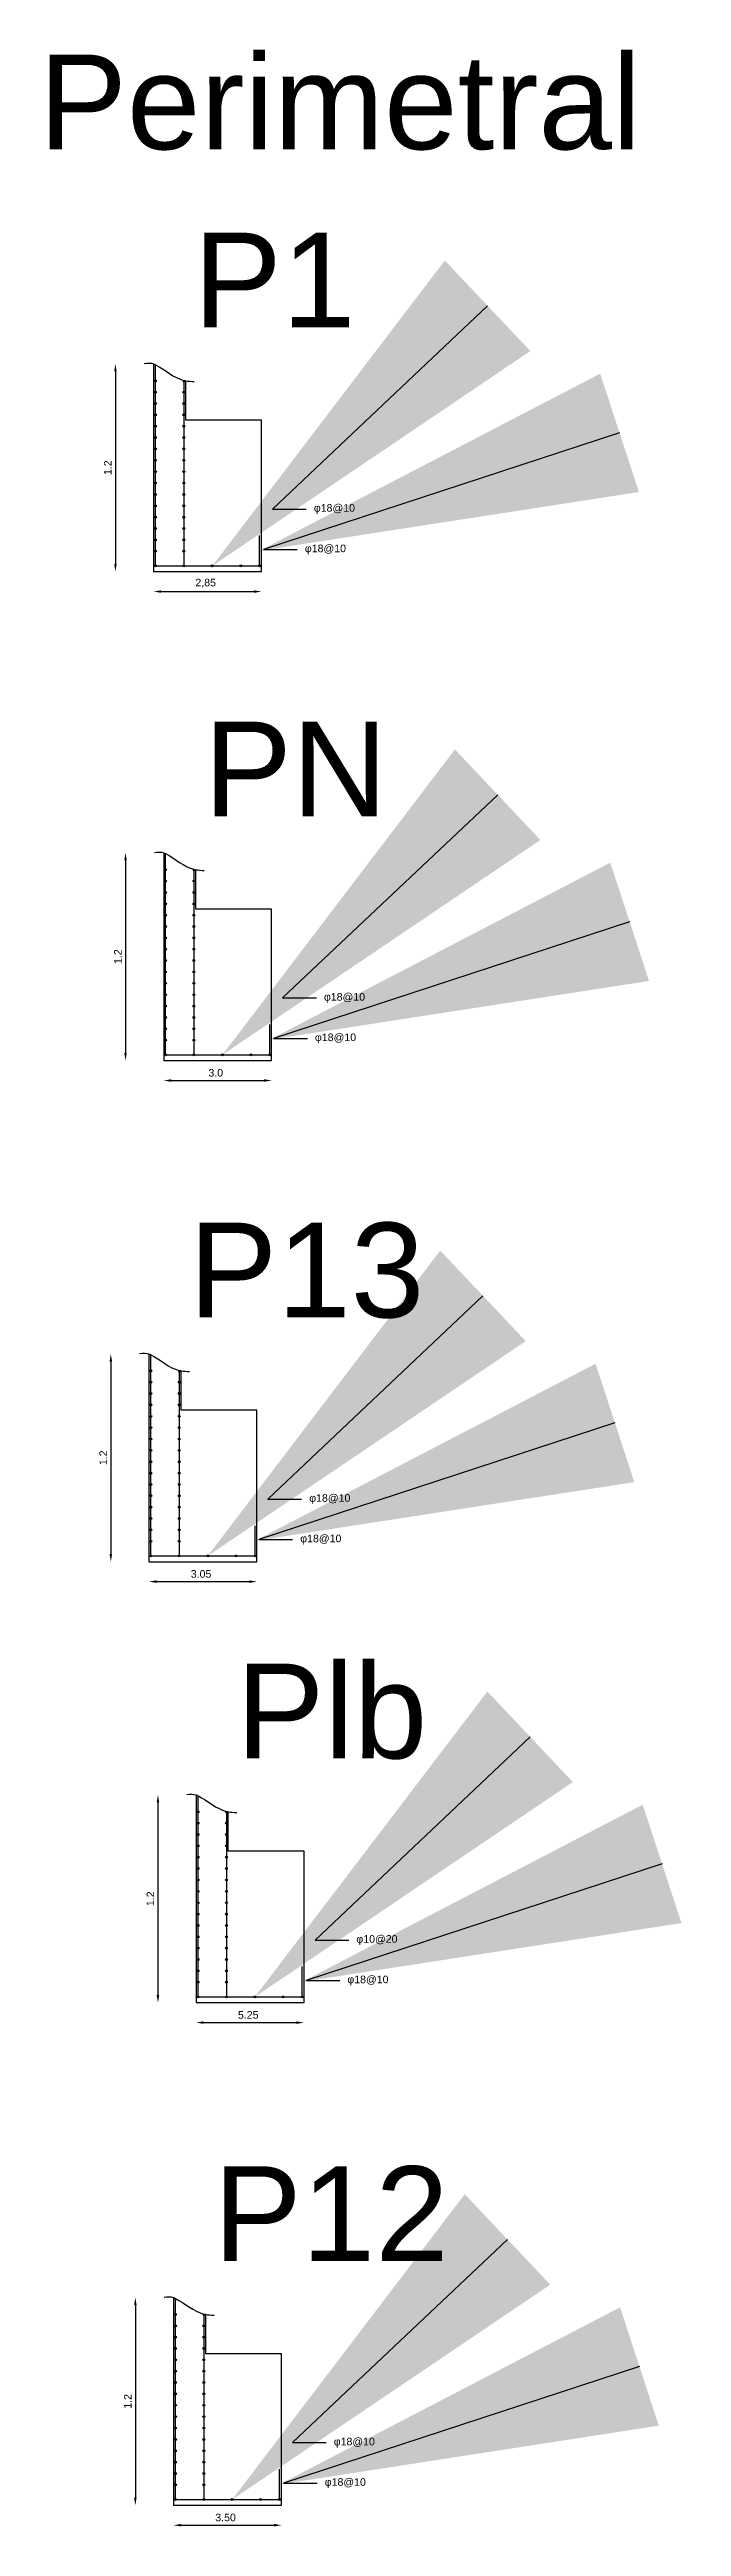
# Model space of a CAD drawing. Header units: millimetres. Extents: x 0 to 225, y -56 to 68.
# Drawn here: x 98.9 to 115.6, y 2.5 to 67.9 of the extents above; entities that cross this region are included whole.
import ezdxf
from ezdxf import colors
from ezdxf.entities.mleader import LeaderData, LeaderLine
from ezdxf.math import Vec2, Vec3

# ---------------------------------------------------------------- set-up
doc = ezdxf.new("R2010")
doc.units = ezdxf.units.MM
for name, color, linetype in [('anotaciones', 7, 'Continuous'), ('enfierradura', 90, 'Continuous'), ('Fundaciones', 6, 'Continuous')]:
    doc.layers.add(name, color=color, linetype=linetype)
doc.styles.get("Standard").update_dxf_attribs({"font": 'arial.ttf'})
doc.dimstyles.new('ISO-25', dxfattribs={"dimtxt": 2.5, "dimasz": 2.5, "dimexe": 1.25, "dimexo": 0.625, "dimtad": 1, "dimtxsty": 'Standard', "dimcen": 2.5, "dimadec": 0, "dimazin": 0, "dimtfac": 1, "dimtmove": 0, "dimatfit": 3, "dimfxl": 1, "dimarcsym": 0})

# ---------------------------------------------------------------- blocks, each defined once
blk = doc.blocks.new('*D8')
at = {"layer": 'anotaciones', "color": 0, "lineweight": -2, "transparency": 16777216}
blk.add_line((101.8416813725759, 53.56929741317037), (104.2916813725759, 53.56929741317037), dxfattribs=at)
at = {"layer": 'anotaciones', "color": 0, "transparency": 16777216}
for points in [[(101.8416813725759, 53.60263074650371), (101.8416813725759, 53.53596407983704), (101.6416813725759, 53.56929741317037)], [(104.2916813725759, 53.60263074650371), (104.2916813725759, 53.53596407983704), (104.4916813725759, 53.56929741317037)]]:
    blk.add_solid(points, dxfattribs=at)
at = {"layer": 'anotaciones', "color": 0, "transparency": 16777216, "insert": (103.0168389247131, 53.78948840907761), "char_height": 0.2, "attachment_point": 5}
blk.add_mtext('2,85', dxfattribs=at)
blk = doc.blocks.new('*D9')
at = {"layer": 'anotaciones', "color": 0, "lineweight": -2, "transparency": 16777216}
blk.add_line((100.634032720881, 59.38026657663215), (100.634032720881, 54.29627659710171), dxfattribs=at)
at = {"layer": 'anotaciones', "color": 0, "transparency": 16777216}
for points in [[(100.6006993875476, 59.38026657663215), (100.6673660542143, 59.38026657663215), (100.634032720881, 59.58026657663216)], [(100.6006993875476, 54.29627659710171), (100.6673660542143, 54.29627659710171), (100.634032720881, 54.09627659710171)]]:
    blk.add_solid(points, dxfattribs=at)
at = {"layer": 'anotaciones', "color": 0, "transparency": 16777216, "insert": (100.4336234439369, 56.83827158686689), "char_height": 0.2, "attachment_point": 5, "rotation": 90}
blk.add_mtext('1.2', dxfattribs=at)
blk = doc.blocks.new('*D28')
at = {"layer": 'anotaciones', "color": 0, "lineweight": -2, "transparency": 16777216}
blk.add_line((102.1085525183421, 40.66227906404137), (104.5585525183421, 40.66227906404137), dxfattribs=at)
at = {"layer": 'anotaciones', "color": 0, "transparency": 16777216}
for points in [[(102.1085525183421, 40.6956123973747), (102.1085525183421, 40.62894573070804), (101.9085525183421, 40.66227906404137)], [(104.5585525183421, 40.6956123973747), (104.5585525183421, 40.62894573070804), (104.7585525183421, 40.66227906404137)]]:
    blk.add_solid(points, dxfattribs=at)
at = {"layer": 'anotaciones', "color": 0, "transparency": 16777216, "insert": (103.2837100704793, 40.86446187440972), "char_height": 0.2, "attachment_point": 5}
blk.add_mtext('3.0', dxfattribs=at)
blk = doc.blocks.new('*D29')
at = {"layer": 'anotaciones', "color": 0, "lineweight": -2, "transparency": 16777216}
blk.add_line((100.9009038666472, 46.47324822750313), (100.9009038666472, 41.38925824797269), dxfattribs=at)
at = {"layer": 'anotaciones', "color": 0, "transparency": 16777216}
for points in [[(100.8675705333139, 46.47324822750313), (100.9342371999805, 46.47324822750313), (100.9009038666472, 46.67324822750314)], [(100.8675705333139, 41.38925824797269), (100.9342371999805, 41.38925824797269), (100.9009038666472, 41.18925824797269)]]:
    blk.add_solid(points, dxfattribs=at)
at = {"layer": 'anotaciones', "color": 0, "transparency": 16777216, "insert": (100.7004945897031, 43.93125323773788), "char_height": 0.2, "attachment_point": 5, "rotation": 90}
blk.add_mtext('1.2', dxfattribs=at)
blk = doc.blocks.new('*D32')
at = {"layer": 'anotaciones', "color": 0, "lineweight": -2, "transparency": 16777216}
blk.add_line((101.7201374401799, 27.43309738201717), (104.1701374401799, 27.43309738201717), dxfattribs=at)
at = {"layer": 'anotaciones', "color": 0, "transparency": 16777216}
for points in [[(101.7201374401799, 27.4664307153505), (101.7201374401799, 27.39976404868383), (101.5201374401799, 27.43309738201717)], [(104.1701374401799, 27.4664307153505), (104.1701374401799, 27.39976404868383), (104.3701374401799, 27.43309738201717)]]:
    blk.add_solid(points, dxfattribs=at)
at = {"layer": 'anotaciones', "color": 0, "transparency": 16777216, "insert": (102.895294992317, 27.63528019238552), "char_height": 0.2, "attachment_point": 5}
blk.add_mtext('3.05', dxfattribs=at)
blk = doc.blocks.new('*D33')
at = {"layer": 'anotaciones', "color": 0, "lineweight": -2, "transparency": 16777216}
blk.add_line((100.512488788485, 33.24406654547893), (100.512488788485, 28.16007656594848), dxfattribs=at)
at = {"layer": 'anotaciones', "color": 0, "transparency": 16777216}
for points in [[(100.4791554551517, 33.24406654547893), (100.5458221218183, 33.24406654547893), (100.512488788485, 33.44406654547893)], [(100.4791554551517, 28.16007656594848), (100.5458221218183, 28.16007656594848), (100.512488788485, 27.96007656594848)]]:
    blk.add_solid(points, dxfattribs=at)
at = {"layer": 'anotaciones', "color": 0, "transparency": 16777216, "insert": (100.3120795115409, 30.70207155571367), "char_height": 0.2, "attachment_point": 5, "rotation": 90}
blk.add_mtext('1.2', dxfattribs=at)
blk = doc.blocks.new('*D36')
at = {"layer": 'anotaciones', "color": 0, "lineweight": -2, "transparency": 16777216}
blk.add_line((102.9648826059237, 15.79241556254831), (105.4148826059237, 15.79241556254831), dxfattribs=at)
at = {"layer": 'anotaciones', "color": 0, "transparency": 16777216}
for points in [[(102.9648826059237, 15.82574889588165), (102.9648826059237, 15.75908222921498), (102.7648826059237, 15.79241556254831)], [(105.4148826059237, 15.82574889588165), (105.4148826059237, 15.75908222921498), (105.6148826059237, 15.79241556254831)]]:
    blk.add_solid(points, dxfattribs=at)
at = {"layer": 'anotaciones', "color": 0, "transparency": 16777216, "insert": (104.1400401580608, 15.99453016009265), "char_height": 0.2, "attachment_point": 5}
blk.add_mtext('5.25', dxfattribs=at)
blk = doc.blocks.new('*D37')
at = {"layer": 'anotaciones', "color": 0, "lineweight": -2, "transparency": 16777216}
blk.add_line((101.7572339542288, 21.60338472601007), (101.7572339542288, 16.51939474647962), dxfattribs=at)
at = {"layer": 'anotaciones', "color": 0, "transparency": 16777216}
for points in [[(101.7239006208954, 21.60338472601007), (101.7905672875621, 21.60338472601007), (101.7572339542288, 21.80338472601007)], [(101.7239006208954, 16.51939474647962), (101.7905672875621, 16.51939474647962), (101.7572339542288, 16.31939474647962)]]:
    blk.add_solid(points, dxfattribs=at)
at = {"layer": 'anotaciones', "color": 0, "transparency": 16777216, "insert": (101.5568246772847, 19.06138973624482), "char_height": 0.2, "attachment_point": 5, "rotation": 90}
blk.add_mtext('1.2', dxfattribs=at)
blk = doc.blocks.new('*D40')
at = {"layer": 'anotaciones', "color": 0, "lineweight": -2, "transparency": 16777216}
blk.add_line((102.3674320891007, 2.524604691006658), (104.8174320891007, 2.524604691006658), dxfattribs=at)
at = {"layer": 'anotaciones', "color": 0, "transparency": 16777216}
for points in [[(102.3674320891007, 2.557938024339991), (102.3674320891007, 2.491271357673325), (102.1674320891007, 2.524604691006658)], [(104.8174320891007, 2.557938024339991), (104.8174320891007, 2.491271357673325), (105.0174320891007, 2.524604691006658)]]:
    blk.add_solid(points, dxfattribs=at)
at = {"layer": 'anotaciones', "color": 0, "transparency": 16777216, "insert": (103.5425896412379, 2.726787501375008), "char_height": 0.2, "attachment_point": 5}
blk.add_mtext('3.50', dxfattribs=at)
blk = doc.blocks.new('*D41')
at = {"layer": 'anotaciones', "color": 0, "lineweight": -2, "transparency": 16777216}
blk.add_line((101.1597834374058, 8.335573854468414), (101.1597834374058, 3.251583874937963), dxfattribs=at)
at = {"layer": 'anotaciones', "color": 0, "transparency": 16777216}
for points in [[(101.1264501040725, 8.335573854468414), (101.1931167707392, 8.335573854468414), (101.1597834374058, 8.535573854468414)], [(101.1264501040725, 3.251583874937963), (101.1931167707392, 3.251583874937963), (101.1597834374058, 3.051583874937963)]]:
    blk.add_solid(points, dxfattribs=at)
at = {"layer": 'anotaciones', "color": 0, "transparency": 16777216, "insert": (100.9593741604617, 5.793578864703158), "char_height": 0.2, "attachment_point": 5, "rotation": 90}
blk.add_mtext('1.2', dxfattribs=at)

msp = doc.modelspace()

# ---------------------------------------------------------------- linework, layer by layer
at = {"layer": 'enfierradura'}
for points in [[(101.6916813725759, 54.24640502143723), (101.6916813725759, 59.5575498174276)], [(102.4416813725759, 59.14434266038968), (102.4416813725759, 54.24640502143723)], [(101.6916813725759, 54.24640502143723), (104.4416813725759, 54.24640502143723), (104.4416813725759, 55.04640502143722)], [(101.9585525183421, 41.33938667230822), (101.9585525183421, 46.6505314682986)], [(102.7085525183421, 46.23732431126068), (102.7085525183421, 41.33938667230822)], [(101.9585525183421, 41.33938667230822), (104.7085525183421, 41.33938667230822), (104.7085525183421, 42.13938667230822)], [(101.5701374401799, 28.11020499028402), (101.5701374401799, 33.42134978627439)], [(102.3201374401799, 33.00814262923647), (102.3201374401799, 28.11020499028402)], [(101.5701374401799, 28.11020499028402), (104.3201374401799, 28.11020499028402), (104.3201374401799, 28.91020499028402)], [(102.8148826059237, 16.46952317081517), (102.8148826059237, 21.78066796680554)], [(103.5648826059237, 21.36746080976762), (103.5648826059237, 16.46952317081517)], [(102.8148826059237, 16.46952317081517), (105.5648826059237, 16.46952317081517), (105.5648826059237, 17.26952317081516)], [(102.2174320891007, 3.20171229927351), (102.2174320891007, 8.512857095263882)], [(102.9674320891007, 8.099649938225966), (102.9674320891007, 3.20171229927351)], [(102.2174320891007, 3.20171229927351), (104.9674320891007, 3.20171229927351), (104.9674320891007, 4.001712299273507)]]:
    msp.add_lwpolyline(points, dxfattribs=at)
for centre in [(101.6916813725759, 59.13434266038968), (101.6916813725759, 58.83434266038969), (102.4416813725759, 58.83434266038969), (101.6916813725759, 58.53434266038969), (101.6916813725759, 58.23434266038969), (102.4416813725759, 58.53434266038969), (102.4416813725759, 58.23434266038969), (101.6916813725759, 57.9343426603897), (101.6916813725759, 57.6343426603897), (102.4416813725759, 57.9343426603897), (102.4416813725759, 57.6343426603897), (101.6916813725759, 57.3343426603897), (101.6916813725759, 57.0343426603897), (102.4416813725759, 57.3343426603897), (102.4416813725759, 57.0343426603897), (101.6916813725759, 56.73434266038971), (101.6916813725759, 56.43434266038971), (102.4416813725759, 56.73434266038971), (102.4416813725759, 56.43434266038971), (101.6916813725759, 56.13434266038971), (101.6916813725759, 55.83434266038972), (102.4416813725759, 56.13434266038971), (102.4416813725759, 55.83434266038972), (101.6916813725759, 55.53434266038972), (101.6916813725759, 55.23434266038972), (101.6916813725759, 54.93434266038972), (102.4416813725759, 55.53434266038972), (102.4416813725759, 55.23434266038972), (102.4416813725759, 54.93434266038972), (101.6916813725759, 54.63434266038973), (101.6916813725759, 54.24640502143723), (102.4416813725759, 54.63434266038973), (102.4416813725759, 54.24640502143723), (103.1916813725759, 54.24640502143723), (103.9416813725759, 54.24640502143723), (104.4416813725759, 54.24640502143723), (101.9585525183421, 46.22732431126068), (101.9585525183421, 45.92732431126068), (102.7085525183421, 45.92732431126068), (101.9585525183421, 45.62732431126069), (101.9585525183421, 45.32732431126069), (102.7085525183421, 45.62732431126069), (102.7085525183421, 45.32732431126069), (101.9585525183421, 45.02732431126069), (101.9585525183421, 44.72732431126069), (102.7085525183421, 45.02732431126069), (102.7085525183421, 44.72732431126069), (101.9585525183421, 44.4273243112607), (101.9585525183421, 44.1273243112607), (101.9585525183421, 43.8273243112607), (102.7085525183421, 44.4273243112607), (102.7085525183421, 44.1273243112607), (102.7085525183421, 43.8273243112607), (101.9585525183421, 43.52732431126071), (101.9585525183421, 43.22732431126071), (102.7085525183421, 43.52732431126071), (102.7085525183421, 43.22732431126071), (101.9585525183421, 42.92732431126071), (101.9585525183421, 42.62732431126071), (102.7085525183421, 42.92732431126071), (102.7085525183421, 42.62732431126071), (101.9585525183421, 42.32732431126072), (101.9585525183421, 42.02732431126072), (102.7085525183421, 42.32732431126072), (102.7085525183421, 42.02732431126072), (101.9585525183421, 41.72732431126072), (101.9585525183421, 41.33938667230822), (102.7085525183421, 41.72732431126072), (102.7085525183421, 41.33938667230822), (103.4585525183421, 41.33938667230822), (104.2085525183421, 41.33938667230822), (104.7085525183421, 41.33938667230822), (101.5701374401799, 32.99814262923648), (101.5701374401799, 32.69814262923648), (102.3201374401799, 32.69814262923648), (101.5701374401799, 32.39814262923648), (101.5701374401799, 32.09814262923648), (102.3201374401799, 32.39814262923648), (102.3201374401799, 32.09814262923648), (101.5701374401799, 31.79814262923649), (101.5701374401799, 31.49814262923649), (102.3201374401799, 31.79814262923649), (102.3201374401799, 31.49814262923649), (101.5701374401799, 31.19814262923649), (101.5701374401799, 30.8981426292365), (102.3201374401799, 31.19814262923649), (102.3201374401799, 30.8981426292365), (101.5701374401799, 30.5981426292365), (101.5701374401799, 30.2981426292365), (102.3201374401799, 30.5981426292365), (102.3201374401799, 30.2981426292365), (101.5701374401799, 29.9981426292365), (101.5701374401799, 29.69814262923651), (102.3201374401799, 29.9981426292365), (102.3201374401799, 29.69814262923651), (101.5701374401799, 29.39814262923651), (101.5701374401799, 29.09814262923651), (101.5701374401799, 28.79814262923652), (102.3201374401799, 29.39814262923651), (102.3201374401799, 29.09814262923651), (102.3201374401799, 28.79814262923652), (101.5701374401799, 28.49814262923652), (101.5701374401799, 28.11020499028402), (102.3201374401799, 28.49814262923652), (102.3201374401799, 28.11020499028402), (103.0701374401799, 28.11020499028402), (103.8201374401799, 28.11020499028402), (104.3201374401799, 28.11020499028402), (102.8148826059237, 21.35746080976762), (102.8148826059237, 21.05746080976763), (103.5648826059237, 21.05746080976763), (102.8148826059237, 20.75746080976763), (102.8148826059237, 20.45746080976763), (103.5648826059237, 20.75746080976763), (103.5648826059237, 20.45746080976763), (102.8148826059237, 20.15746080976763), (102.8148826059237, 19.85746080976764), (103.5648826059237, 20.15746080976763), (103.5648826059237, 19.85746080976764), (102.8148826059237, 19.55746080976764), (102.8148826059237, 19.25746080976764), (102.8148826059237, 18.95746080976765), (103.5648826059237, 19.55746080976764), (103.5648826059237, 19.25746080976764), (103.5648826059237, 18.95746080976765), (102.8148826059237, 18.65746080976765), (102.8148826059237, 18.35746080976765), (103.5648826059237, 18.65746080976765), (103.5648826059237, 18.35746080976765), (102.8148826059237, 18.05746080976765), (102.8148826059237, 17.75746080976766), (103.5648826059237, 18.05746080976765), (103.5648826059237, 17.75746080976766), (102.8148826059237, 17.45746080976766), (102.8148826059237, 17.15746080976766), (103.5648826059237, 17.45746080976766), (103.5648826059237, 17.15746080976766), (102.8148826059237, 16.85746080976767), (102.8148826059237, 16.46952317081517), (103.5648826059237, 16.85746080976767), (103.5648826059237, 16.46952317081517), (104.3148826059237, 16.46952317081517), (105.0648826059237, 16.46952317081517), (105.5648826059237, 16.46952317081517), (102.2174320891007, 8.089649938225968), (102.2174320891007, 7.789649938225971), (102.2174320891007, 7.489649938225973), (102.2174320891007, 7.189649938225976), (102.9674320891007, 7.789649938225971), (102.9674320891007, 7.489649938225973), (102.9674320891007, 7.189649938225976), (102.2174320891007, 6.889649938225979), (102.2174320891007, 6.589649938225982), (102.9674320891007, 6.889649938225979), (102.9674320891007, 6.589649938225982), (102.2174320891007, 6.289649938225985), (102.2174320891007, 5.989649938225988), (102.9674320891007, 6.289649938225985), (102.9674320891007, 5.989649938225988), (102.2174320891007, 5.68964993822599), (102.2174320891007, 5.389649938225993), (102.9674320891007, 5.68964993822599), (102.9674320891007, 5.389649938225993), (102.2174320891007, 5.089649938225996), (102.2174320891007, 4.789649938225999), (102.9674320891007, 5.089649938225996), (102.9674320891007, 4.789649938225999), (102.2174320891007, 4.489649938226002), (102.2174320891007, 4.189649938226005), (102.9674320891007, 4.489649938226002), (102.9674320891007, 4.189649938226005), (102.2174320891007, 3.889649938226007), (102.2174320891007, 3.58964993822601), (102.9674320891007, 3.889649938226007), (102.9674320891007, 3.58964993822601), (102.2174320891007, 3.20171229927351), (102.9674320891007, 3.20171229927351), (103.7174320891007, 3.20171229927351), (104.4674320891007, 3.20171229927351), (104.9674320891007, 3.20171229927351)]:
    msp.add_circle(centre, 0.025, dxfattribs=at)
for centre, start, end in [((102.4416813725759, 59.13434266038968), 143.1842767668888, 10.81458531462961), ((102.7085525183421, 46.22732431126068), 143.1842767668888, 10.81458531462962), ((102.3201374401799, 32.99814262923648), 143.1842767668888, 10.81458531462962), ((103.5648826059237, 21.35746080976762), 143.1842767668888, 10.81458531462962), ((102.9674320891007, 8.089649938225968), 143.1842767668887, 10.81458531462962)]:
    msp.add_arc(centre, 0.025, start, end, dxfattribs=at)
at = {"layer": 'Fundaciones'}
for points in [[(101.6416813725759, 59.58026657663213), (101.6416813725759, 54.09627659710168)], [(101.6416813725759, 54.09627659710168), (104.4916813725759, 54.09627659710168), (104.4916813725759, 58.09627659710168), (102.4916813725759, 58.09627659710168), (102.4916813725759, 59.13434266038968)], [(101.9085525183421, 46.67324822750312), (101.9085525183421, 41.18925824797267)], [(101.9085525183421, 41.18925824797267), (104.7585525183421, 41.18925824797267), (104.7585525183421, 45.18925824797267), (102.7585525183421, 45.18925824797267), (102.7585525183421, 46.22732431126068)], [(101.5201374401799, 33.44406654547892), (101.5201374401799, 27.96007656594847)], [(101.5201374401799, 27.96007656594847), (104.3701374401799, 27.96007656594847), (104.3701374401799, 31.96007656594847), (102.3701374401799, 31.96007656594847), (102.3701374401799, 32.99814262923648)], [(102.7648826059237, 21.80338472601007), (102.7648826059237, 16.31939474647962)], [(102.7648826059237, 16.31939474647962), (105.6148826059237, 16.31939474647962), (105.6148826059237, 20.31939474647962), (103.6148826059237, 20.31939474647962), (103.6148826059237, 21.35746080976762)], [(102.1674320891007, 8.53557385446841), (102.1674320891007, 3.051583874937961)], [(102.1674320891007, 3.051583874937961), (105.0174320891007, 3.051583874937961), (105.0174320891007, 7.051583874937961), (103.0174320891007, 7.051583874937961), (103.0174320891007, 8.089649938225968)]]:
    msp.add_lwpolyline(points, dxfattribs=at)
for points in [[(101.3948880067955, 59.59044821722051), (101.4800542590992, 59.59937755652745), (101.5841563319385, 59.61029224052251), (101.9336108878192, 59.44026585373984), (102.1831957600199, 59.19489343374487), (102.5332627172862, 59.12564198964689), (102.6322333281584, 59.11615661026882), (102.7129028082165, 59.11438527479147)], [(101.6617591525617, 46.68342986809151), (101.7469254048654, 46.69235920739845), (101.8510274777047, 46.70327389139351), (102.2004820335854, 46.53324750461083), (102.4500669057861, 46.28787508461587), (102.8001338630524, 46.21862364051788), (102.8991044739246, 46.20913826113981), (102.9797739539827, 46.20736692566246)], [(101.2733440743995, 33.4542481860673), (101.3585103267032, 33.46317752537424), (101.4626123995425, 33.4740922093693), (101.8120669554232, 33.30406582258663), (102.0616518276239, 33.05869340259166), (102.4117187848902, 32.98944195849368), (102.5106893957624, 32.97995657911561), (102.5913588758205, 32.97818524363826)], [(102.5180892401433, 21.81356636659845), (102.6032554924469, 21.82249570590539), (102.7073575652862, 21.83341038990045), (103.056812121167, 21.66338400311778), (103.3063969933677, 21.41801158312281), (103.6564639506339, 21.34876013902483), (103.7554345615062, 21.33927475964676), (103.8361040415643, 21.33750342416941)], [(101.9206387233203, 8.545755495056795), (102.005804975624, 8.554684834363734), (102.1099070484633, 8.565599518358795), (102.459361604344, 8.395573131576121), (102.7089464765447, 8.150200711581157), (103.059013433811, 8.08094926748317), (103.1579840446832, 8.0714638881051), (103.2386535247413, 8.06969255262775)]]:
    msp.add_open_spline(points, degree=3, knots=[0, 0, 0, 0, 0.2470033019987912, 0.3019218885497595, 1.158216320755971, 1.209206515891895, 1.393287639058422, 1.393287639058422, 1.393287639058422, 1.393287639058422], dxfattribs=at)

# ---------------------------------------------------------------- texts
at = {"layer": 'anotaciones', "char_height": 2.5, "attachment_point": 1}
for s, insert in [('P1', (102.6974982328511, 63.04371961151196)), ('PN', (102.9643693786173, 50.13670126238296)), ('P13', (102.5759543004551, 36.90751958035875)), ('Plb', (103.8206994661989, 25.2668377608899)), ('P12', (103.2232489493759, 11.99902688934824))]:
    msp.add_mtext_dynamic_manual_height_columns(s, width=0.7322691931713052, gutter_width=12.5, heights=[0], dxfattribs=dict(at, insert=insert))
at = {"layer": 'Fundaciones', "insert": (98.60770698831357, 67.74474891374166), "char_height": 2.5, "attachment_point": 1}
msp.add_mtext_dynamic_manual_height_columns('Perimetral', width=2.094438638912379, gutter_width=12.5, heights=[0], dxfattribs=at)

# ---------------------------------------------------------------- dimensions: what is measured, and where the dimension line sits
at = {"layer": 'anotaciones'}
for base, p1, p2, picture, middle in [((100.634032720881, 54.09627659710171), (101.6416813725759, 59.58026657663213), (101.6416813725759, 54.09627659710168), '*D9', (100.4336234439369, 56.83827158686689)), ((100.9009038666472, 41.18925824797269), (101.9085525183421, 46.67324822750312), (101.9085525183421, 41.18925824797267), '*D29', (100.7004945897031, 43.93125323773788)), ((100.512488788485, 27.96007656594848), (101.5201374401799, 33.44406654547892), (101.5201374401799, 27.96007656594847), '*D33', (100.3120795115409, 30.70207155571367)), ((101.7572339542288, 16.31939474647962), (102.7648826059237, 21.80338472601007), (102.7648826059237, 16.31939474647962), '*D37', (101.5568246772847, 19.06138973624482)), ((101.1597834374058, 3.051583874937963), (102.1674320891007, 8.53557385446841), (102.1674320891007, 3.051583874937961), '*D41', (100.9593741604617, 5.793578864703158))]:
    dim = msp.add_linear_dim(base=base, p1=p1, p2=p2, angle=90, text='1.2', dimstyle='ISO-25', override={"dimtxt": 0.2, "dimasz": 0.2, "dimgap": 0.1, "dimse1": 1, "dimse2": 1}, dxfattribs=at)
    dim.commit()
    dim.dimension.update_dxf_attribs({"geometry": picture, "text_midpoint": middle})
dim = msp.add_linear_dim(base=(104.4916813725759, 53.56929741317037), p1=(101.6416813725759, 54.09627659710168), p2=(104.4916813725759, 54.09627659710168), dimstyle='ISO-25', override={"dimtxt": 0.2, "dimasz": 0.2, "dimgap": 0.1, "dimse1": 1, "dimse2": 1}, dxfattribs=at)
dim.commit()
dim.dimension.update_dxf_attribs({"geometry": '*D8', "text_midpoint": (103.0168389247131, 53.56929741317037), "dimtype": 160})
for base, p1, p2, text, picture, middle in [((104.7585525183421, 40.66227906404137), (101.9085525183421, 41.18925824797267), (104.7585525183421, 41.18925824797267), '3.0', '*D28', (103.2837100704793, 40.66227906404137)), ((104.3701374401799, 27.43309738201717), (101.5201374401799, 27.96007656594847), (104.3701374401799, 27.96007656594847), '3.05', '*D32', (102.895294992317, 27.43309738201717)), ((105.6148826059237, 15.79241556254831), (102.7648826059237, 16.31939474647962), (105.6148826059237, 16.31939474647962), '5.25', '*D36', (104.1400401580608, 15.79241556254831)), ((105.0174320891007, 2.524604691006658), (102.1674320891007, 3.051583874937961), (105.0174320891007, 3.051583874937961), '3.50', '*D40', (103.5425896412379, 2.524604691006658))]:
    dim = msp.add_linear_dim(base=base, p1=p1, p2=p2, text=text, dimstyle='ISO-25', override={"dimtxt": 0.2, "dimasz": 0.2, "dimgap": 0.1, "dimse1": 1, "dimse2": 1}, dxfattribs=at)
    dim.commit()
    dim.dimension.update_dxf_attribs({"geometry": picture, "text_midpoint": middle, "dimtype": 160})

# ---------------------------------------------------------------- leaders
ml = msp.add_multileader_mtext('Standard', dxfattribs=at)
ml.set_content('φ18@10', color=256)
ml.set_leader_properties()
ml.build(insert=Vec2(0, 0))
ml.multileader.update_dxf_attribs({"arrow_head_size": 10})
ctx = ml.context
ctx.base_point, ctx.char_height, ctx.arrow_head_size, ctx.landing_gap_size, ctx.plane_origin = Vec3(105.6729432963314, 55.74807259488207), 0.2, 10, 0.2, Vec3(103.2012118759047, 54.34309550861001)
notes = []
notes.append((ctx, [(0, (1, 1, 0), (104.7811058600135, 55.74807259488207), (1, 0), 0.8918374363178856, [(0, [(103.1916813725759, 54.24640502143723)], 0, [])])]))
ctx.mtext.insert, ctx.mtext.width, ctx.mtext.defined_height, ctx.mtext.line_spacing_factor, ctx.mtext.flow_direction = Vec3(105.8729432963314, 55.87747232203078), 0.9664733292435894, 0.4113319080964745, 0.5, 5
ml = msp.add_multileader_mtext('Standard', dxfattribs=at)
ml.set_content('φ18@10', color=256)
ml.set_leader_properties()
ml.build(insert=Vec2(0, 0))
ml.multileader.update_dxf_attribs({"arrow_head_size": 10})
ctx = ml.context
ctx.base_point, ctx.char_height, ctx.arrow_head_size, ctx.landing_gap_size, ctx.plane_origin = Vec3(105.4353980064202, 54.67976963464179), 0.2, 10, 0.2, Vec3(104.4416813725759, 54.64640502143723)
notes.append((ctx, [(0, (1, 1, 0), (104.5435605701023, 54.67976963464179), (1, 0), 0.8918374363178856, [(0, [(104.4416813725759, 54.64640502143723)], 0, [])])]))
ctx.mtext.insert, ctx.mtext.width, ctx.mtext.defined_height, ctx.mtext.line_spacing_factor, ctx.mtext.flow_direction = Vec3(105.6353980064202, 54.8091693617905), 0.9664733292435894, 0.4113319080964745, 0.5, 5
ml = msp.add_multileader_mtext('Standard', dxfattribs=at)
ml.set_content('φ18@10', color=256)
ml.set_leader_properties()
ml.build(insert=Vec2(0, 0))
ml.multileader.update_dxf_attribs({"arrow_head_size": 10})
ctx = ml.context
ctx.base_point, ctx.char_height, ctx.arrow_head_size, ctx.landing_gap_size, ctx.plane_origin = Vec3(105.9398144420976, 42.84105424575307), 0.2, 10, 0.2, Vec3(103.4680830216709, 41.436077159481)
notes.append((ctx, [(0, (1, 1, 0), (105.0479770057797, 42.84105424575307), (1, 0), 0.8918374363178856, [(0, [(103.4585525183421, 41.33938667230822)], 0, [])])]))
ctx.mtext.insert, ctx.mtext.width, ctx.mtext.defined_height, ctx.mtext.line_spacing_factor, ctx.mtext.flow_direction = Vec3(106.1398144420976, 42.97045397290177), 0.9664733292435894, 0.4113319080964745, 0.5, 5
ml = msp.add_multileader_mtext('Standard', dxfattribs=at)
ml.set_content('φ18@10', color=256)
ml.set_leader_properties()
ml.build(insert=Vec2(0, 0))
ml.multileader.update_dxf_attribs({"arrow_head_size": 10})
ctx = ml.context
ctx.base_point, ctx.char_height, ctx.arrow_head_size, ctx.landing_gap_size, ctx.plane_origin = Vec3(105.7022691521864, 41.77275128551279), 0.2, 10, 0.2, Vec3(104.7085525183421, 41.73938667230822)
notes.append((ctx, [(0, (1, 1, 0), (104.8104317158685, 41.77275128551279), (1, 0), 0.8918374363178856, [(0, [(104.7085525183421, 41.73938667230822)], 0, [])])]))
ctx.mtext.insert, ctx.mtext.width, ctx.mtext.defined_height, ctx.mtext.line_spacing_factor, ctx.mtext.flow_direction = Vec3(105.9022691521864, 41.90215101266149), 0.9664733292435894, 0.4113319080964745, 0.5, 5
ml = msp.add_multileader_mtext('Standard', dxfattribs=at)
ml.set_content('φ18@10', color=256)
ml.set_leader_properties()
ml.build(insert=Vec2(0, 0))
ml.multileader.update_dxf_attribs({"arrow_head_size": 10})
ctx = ml.context
ctx.base_point, ctx.char_height, ctx.arrow_head_size, ctx.landing_gap_size, ctx.plane_origin = Vec3(105.5513993639353, 29.61187256372887), 0.2, 10, 0.2, Vec3(103.0796679435087, 28.2068954774568)
notes.append((ctx, [(0, (1, 1, 0), (104.6595619276175, 29.61187256372887), (1, 0), 0.8918374363178856, [(0, [(103.0701374401799, 28.11020499028402)], 0, [])])]))
ctx.mtext.insert, ctx.mtext.width, ctx.mtext.defined_height, ctx.mtext.line_spacing_factor, ctx.mtext.flow_direction = Vec3(105.7513993639353, 29.74127229087757), 0.9664733292435894, 0.4113319080964745, 0.5, 5
ml = msp.add_multileader_mtext('Standard', dxfattribs=at)
ml.set_content('φ18@10', color=256)
ml.set_leader_properties()
ml.build(insert=Vec2(0, 0))
ml.multileader.update_dxf_attribs({"arrow_head_size": 10})
ctx = ml.context
ctx.base_point, ctx.char_height, ctx.arrow_head_size, ctx.landing_gap_size, ctx.plane_origin = Vec3(105.3138540740241, 28.54356960348859), 0.2, 10, 0.2, Vec3(104.3201374401799, 28.51020499028402)
notes.append((ctx, [(0, (1, 1, 0), (104.4220166377063, 28.54356960348859), (1, 0), 0.8918374363178856, [(0, [(104.3201374401799, 28.51020499028402)], 0, [])])]))
ctx.mtext.insert, ctx.mtext.width, ctx.mtext.defined_height, ctx.mtext.line_spacing_factor, ctx.mtext.flow_direction = Vec3(105.5138540740242, 28.67296933063729), 0.9664733292435894, 0.4113319080964745, 0.5, 5
ml = msp.add_multileader_mtext('Standard', dxfattribs=at)
ml.set_content('φ10@20', color=256)
ml.set_leader_properties()
ml.build(insert=Vec2(0, 0))
ml.multileader.update_dxf_attribs({"arrow_head_size": 10})
ctx = ml.context
ctx.base_point, ctx.char_height, ctx.arrow_head_size, ctx.landing_gap_size, ctx.plane_origin = Vec3(106.7961445296791, 17.97119074426001), 0.2, 10, 0.2, Vec3(104.3244131092524, 16.56621365798794)
notes.append((ctx, [(0, (1, 1, 0), (105.9043070933612, 17.97119074426001), (1, 0), 0.8918374363178856, [(0, [(104.3148826059237, 16.46952317081517)], 0, [])])]))
ctx.mtext.insert, ctx.mtext.width, ctx.mtext.defined_height, ctx.mtext.line_spacing_factor, ctx.mtext.flow_direction = Vec3(106.9961445296791, 18.10059047140872), 0.9664733292435894, 0.4113319080964745, 0.5, 5
ml = msp.add_multileader_mtext('Standard', dxfattribs=at)
ml.set_content('φ18@10', color=256)
ml.set_leader_properties()
ml.build(insert=Vec2(0, 0))
ml.multileader.update_dxf_attribs({"arrow_head_size": 10})
ctx = ml.context
ctx.base_point, ctx.char_height, ctx.arrow_head_size, ctx.landing_gap_size, ctx.plane_origin = Vec3(106.5585992397679, 16.90288778401973), 0.2, 10, 0.2, Vec3(105.5648826059237, 16.86952317081516)
notes.append((ctx, [(0, (1, 1, 0), (105.66676180345, 16.90288778401973), (1, 0), 0.8918374363178856, [(0, [(105.5648826059237, 16.86952317081516)], 0, [])])]))
ctx.mtext.insert, ctx.mtext.width, ctx.mtext.defined_height, ctx.mtext.line_spacing_factor, ctx.mtext.flow_direction = Vec3(106.7585992397679, 17.03228751116844), 0.9664733292435894, 0.4113319080964745, 0.5, 5
ml = msp.add_multileader_mtext('Standard', dxfattribs=at)
ml.set_content('φ18@10', color=256)
ml.set_leader_properties()
ml.build(insert=Vec2(0, 0))
ml.multileader.update_dxf_attribs({"arrow_head_size": 10})
ctx = ml.context
ctx.base_point, ctx.char_height, ctx.arrow_head_size, ctx.landing_gap_size, ctx.plane_origin = Vec3(106.1986940128562, 4.703379872718358), 0.2, 10, 0.2, Vec3(103.7269625924295, 3.298402786446289)
notes.append((ctx, [(0, (1, 1, 0), (105.3068565765383, 4.703379872718358), (1, 0), 0.8918374363178856, [(0, [(103.7174320891007, 3.20171229927351)], 0, [])])]))
ctx.mtext.insert, ctx.mtext.width, ctx.mtext.defined_height, ctx.mtext.line_spacing_factor, ctx.mtext.flow_direction = Vec3(106.3986940128562, 4.83277959986706), 0.9664733292435894, 0.4113319080964745, 0.5, 5
ml = msp.add_multileader_mtext('Standard', dxfattribs=at)
ml.set_content('φ18@10', color=256)
ml.set_leader_properties()
ml.build(insert=Vec2(0, 0))
ml.multileader.update_dxf_attribs({"arrow_head_size": 10})
ctx = ml.context
ctx.base_point, ctx.char_height, ctx.arrow_head_size, ctx.landing_gap_size, ctx.plane_origin = Vec3(105.961148722945, 3.635076912478077), 0.2, 10, 0.2, Vec3(104.9674320891007, 3.601712299273508)
notes.append((ctx, [(0, (1, 1, 0), (105.0693112866271, 3.635076912478077), (1, 0), 0.8918374363178856, [(0, [(104.9674320891007, 3.601712299273508)], 0, [])])]))
ctx.mtext.insert, ctx.mtext.width, ctx.mtext.defined_height, ctx.mtext.line_spacing_factor, ctx.mtext.flow_direction = Vec3(106.161148722945, 3.764476639626781), 0.9664733292435894, 0.4113319080964745, 0.5, 5
for ctx, leaders in notes:
    for number, flags, end, landing, length, lines in leaders:
        leader = LeaderData()
        leader.index, (leader.has_last_leader_line, leader.has_dogleg_vector, leader.attachment_direction) = number, flags
        leader.last_leader_point, leader.dogleg_vector, leader.dogleg_length = Vec3(end), Vec3(landing), length
        for number, points, colour, breaks in lines:
            line = LeaderLine()
            line.index, line.vertices, line.color, line.breaks = number, Vec3.list(points), colors.encode_raw_color(colour), breaks
            leader.lines.append(line)
        ctx.leaders.append(leader)

doc.saveas('drawing.dxf')
